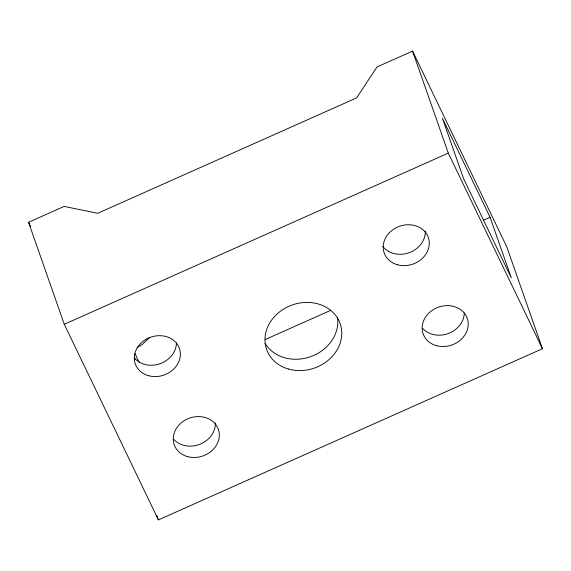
<?xml version="1.0" encoding="UTF-8"?>
<svg xmlns="http://www.w3.org/2000/svg" width="571" height="571" viewBox="0 0 571 571"><rect width="100%" height="100%" fill="white"/><g stroke="black" fill="none" stroke-linecap="round" stroke-linejoin="round"><path stroke-width="0.86" d="M149.738 337.304L142.108 344.627L137.054 347.603M28.55 222.276L64.109 206.424L97.748 213.276L356.611 97.891L377.017 66.957L412.576 51.112L506.727 246.708L542.45 348.724L158.424 519.888L64.273 324.292L28.55 222.276L30.477 226.28M64.273 324.292L448.299 153.121L412.576 51.112M483.63 220.185L490.096 217.308L442.439 118.297L463.609 178.752L511.266 277.756L490.096 217.308M265.279 339.502L330.402 310.481M448.299 153.121L542.45 348.724M134.927 353.556L139.131 362.3M134.321 357.453L135.091 359.052M156.961 515.713L158.424 519.888M425.302 231.112A23.39 20.064 -19.3 0 1 409.107 252.725A23.39 20.064 -19.3 0 1 382.777 246.372M464.259 312.901A23.39 20.064 -19.3 0 1 448.513 333.45A23.39 20.064 -19.3 0 1 422.861 328.625M176.418 342.943A23.39 20.064 -19.3 0 1 160.672 363.491A23.39 20.064 -19.3 0 1 135.013 358.674M215.338 422.947A23.39 20.064 -19.3 0 1 200.086 444.202A23.39 20.064 -19.3 0 1 173.955 439.57M337.497 317.676A38.978 33.446 -19.3 0 1 310.603 356.682A38.978 33.446 -19.3 0 1 265.08 343.335M148.417 375.661A23.39 20.064 -19.3 0 0 180.2 351.636A23.39 20.064 -19.3 0 0 143.392 341.101A23.39 20.064 -19.3 0 0 148.417 375.661M397.323 264.723A23.39 20.064 -19.3 0 0 429.107 240.691A23.39 20.064 -19.3 0 0 392.298 230.156A23.39 20.064 -19.3 0 0 397.323 264.723M187.352 456.557A23.39 20.064 -19.3 0 0 219.143 432.532A23.39 20.064 -19.3 0 0 182.335 421.998A23.39 20.064 -19.3 0 0 187.352 456.557M436.258 345.619A23.39 20.064 -19.3 0 0 468.049 321.594A23.39 20.064 -19.3 0 0 431.241 311.052A23.39 20.064 -19.3 0 0 436.258 345.619M288.491 369.059A38.978 33.446 -19.3 0 0 341.472 329.01A38.978 33.446 -19.3 0 0 280.125 311.452A38.978 33.446 -19.3 0 0 288.491 369.059"/></g></svg>
